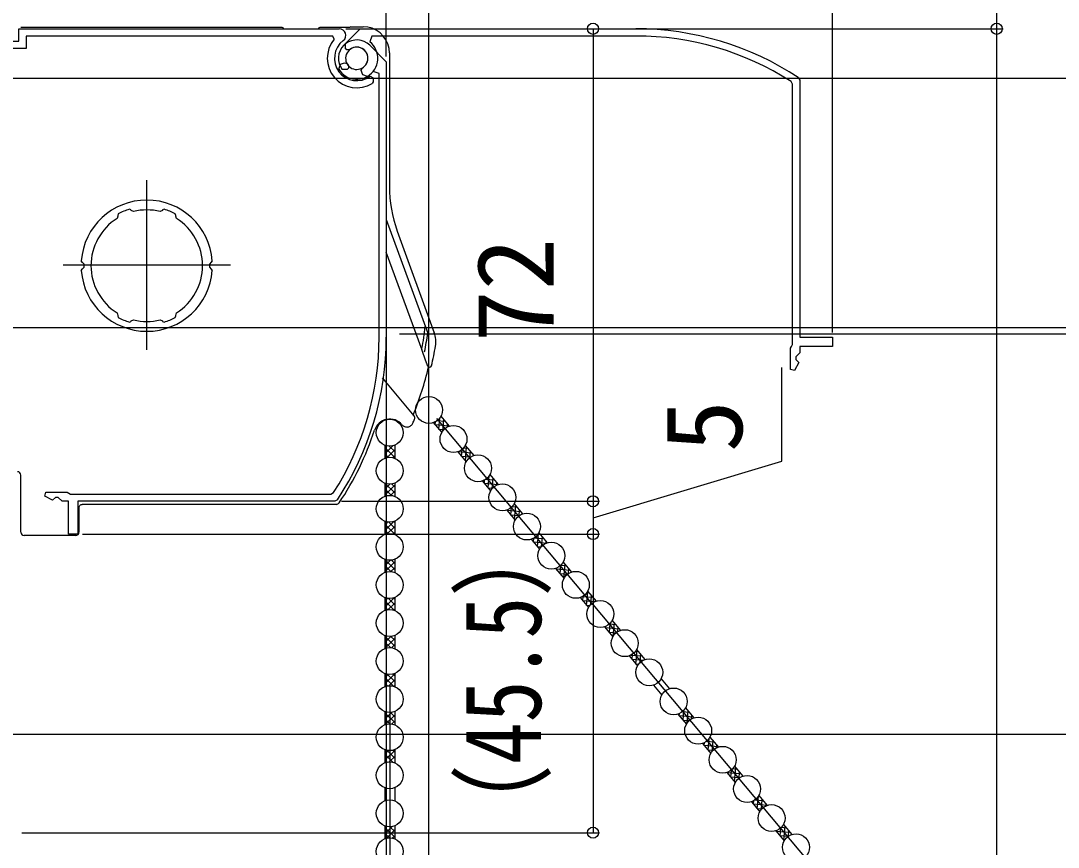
# Model space of a CAD drawing. Units: millimetres, scale not verified. Extents: x -700 to 700, y -1043 to 1036.
# Drawn here: x -392.7 to -234.6, y 565.3 to 691.2 of the extents above; entities that cross this region are included whole.
import ezdxf
from ezdxf.enums import TextEntityAlignment as Align

# ---------------------------------------------------------------- set-up
doc = ezdxf.new("R2010")
doc.units = ezdxf.units.MM
doc.header["$LTSCALE"] = 6
for name, color, linetype in [('0-2_YKK_11', 7, 'Continuous'), ('0-3_YKK_11E', 7, 'Continuous'), ('0-4_YKK_12', 2, 'Continuous'), ('0-5_YKK_13', 4, 'Continuous'), ('0-7_YKK_D', 6, 'Continuous'), ('0-9_YSS_K', 3, 'Continuous')]:
    doc.layers.add(name, color=color, linetype=linetype)
doc.styles.add('ＭＳ ゴシック', font='')
doc.styles.get('ＭＳ ゴシック').set_extended_font_data('MS Gothic')

msp = doc.modelspace()

# ---------------------------------------------------------------- linework, layer by layer
at = {"layer": '0-2_YKK_11'}
for p, q in [((-339.52, 687.476), (-337, 684.956)), ((-337, 684.956), (-337, 642.996)), ((-363.526, 654.61), (-363.715, 654.396)), ((-363.715, 654.396), (-363.905, 654.19)), ((-371.466, 645.643), (-371.118, 645.469))]:
    msp.add_line(p, q, dxfattribs=at)
for points in [[(-408.126, 628.367), (-408.9, 627.949), (-408.9, 623.296), (-410, 623.296), (-410, 673.796), (-406.455, 673.796), (-405.3, 675.796), (-405.3, 687.196), (-407.419, 687.196), (-407.9, 681.696), (-408.7, 681.696), (-408.7, 688.096), (-393, 688.096), (-393, 689.996), (-344.167, 689.996)], [(-344.936, 688.402), (-345.165, 688.896), (-391.9, 688.896), (-391.9, 686.996), (-398.402, 686.996)], [(-342.624, 686.772), (-343.015, 686.767), (-343.22, 686.939), (-343.202, 687.719)], [(-344.252, 683.864), (-343.993, 684.589), (-343.358, 684.82), (-342.992, 684.682)], [(-338.1, 642.996), (-338.1, 683.198), (-338.992, 683.509)], [(-339.478, 682.762), (-339, 682.521), (-339, 681.918), (-339.143, 681.663)], [(-375.534, 662.149), (-375.882, 662.323), (-375.908, 662.384), (-376.151, 662.497)], [(-370.849, 662.497), (-371.092, 662.384), (-371.118, 662.323), (-371.466, 662.149)], [(-377.845, 661.777), (-377.933, 661.524), (-377.907, 661.464), (-378.024, 661.092)], [(-368.976, 661.092), (-369.093, 661.464), (-369.067, 661.524), (-369.155, 661.777)], [(-383.096, 654.19), (-383.285, 654.396), (-383.475, 654.61)], [(-383.475, 653.182), (-383.285, 653.396), (-383.096, 653.602)], [(-363.905, 653.602), (-363.715, 653.396), (-363.526, 653.182)], [(-378.024, 646.7), (-377.907, 646.329), (-377.933, 646.268), (-377.845, 646.015)], [(-369.155, 646.015), (-369.067, 646.268), (-369.093, 646.329), (-368.976, 646.7)], [(-376.151, 645.295), (-375.908, 645.408), (-375.882, 645.469), (-375.534, 645.643)], [(-371.118, 645.469), (-371.092, 645.408), (-370.849, 645.295)], [(-344.434, 618.221), (-344.852, 617.996), (-384, 617.996), (-384, 612.996), (-385.4, 612.996), (-385.4, 617.996), (-386.4, 617.996), (-387, 618.596), (-387.4, 618.596), (-387.845, 618.151), (-389.053, 618.781), (-388.902, 619.396), (-385.65, 619.396), (-385.39, 619.246), (-385.13, 619.096), (-345.449, 619.096), (-345.028, 619.326)]]:
    msp.add_lwpolyline(points, dxfattribs=at)
for centre, radius, start, end in [((-344.167, 688.996), 1, 307.30177, 90), ((-341.5, 685.496), 4.5, 139.77181, 301.58815), ((-341.5, 685.496), 3.4, 127.30179, 306.48374), ((-341.5, 685.496), 2.8, 44.99999, 127.44415), ((-341.5, 685.496), 1.7, 208.62695, 131.37309), ((-341.5, 685.496), 3.2, 210.67194, 321.60832), ((-373.5, 653.896), 10, 4.09604, 175.90396), ((-373.5, 653.896), 9, 107.12992, 118.87005), ((-373.5, 653.896), 8.5, 76.15413, 103.84587), ((-373.5, 653.896), 9, 61.12994, 72.87007), ((-373.5, 653.896), 8.5, 122.15412, 237.84588), ((-373.5, 653.896), 8.5, 302.15412, 57.84588), ((-373.5, 653.896), 10, 184.09604, 355.90396), ((-373.5, 653.896), 9.6, 178.24271, 181.75729), ((-373.5, 653.896), 9.6, 358.24271, 1.75729), ((-373.5, 653.896), 9, 241.12995, 252.87008), ((-373.5, 653.896), 8.5, 256.15413, 283.84587), ((-373.5, 653.896), 9, 287.12993, 298.87006), ((-382, 642.996), 43.9, 327.37281, 0), ((-382, 642.996), 45, 326.59444, 360)]:
    msp.add_arc(centre, radius, start, end, dxfattribs=at)
at = {"layer": '0-3_YKK_11E'}
for p, q in [((-343.48, 687.476), (-340.96, 689.996)), ((-340.96, 689.996), (-299, 689.996))]:
    msp.add_line(p, q, dxfattribs=at)
for points in [[(-299, 688.896), (-339.202, 688.896), (-339.513, 688.004)], [(-342.776, 684.372), (-342.771, 683.981), (-342.943, 683.776), (-343.723, 683.794)], [(-339.868, 682.744), (-340.593, 683.003), (-340.824, 683.638), (-340.686, 684.004)], [(-274.225, 682.562), (-274, 682.144), (-274, 642.996), (-269, 642.996), (-269, 641.596), (-274, 641.596), (-274, 640.596), (-274.6, 639.996), (-274.6, 639.596), (-274.155, 639.151), (-274.785, 637.943), (-275.4, 638.094), (-275.4, 641.346), (-275.25, 641.606), (-275.1, 641.866), (-275.1, 681.547), (-275.33, 681.968)]]:
    msp.add_lwpolyline(points, dxfattribs=at)
for centre, radius, start, end in [((-299, 644.996), 45, 56.59444, 90), ((-341.5, 685.496), 3.2, 300.67194, 51.60832), ((-299, 644.996), 43.9, 57.37281, 90), ((-341.5, 685.496), 2.8, 134.99999, 217.44415), ((-341.5, 685.496), 1.7, 298.62695, 221.37309)]:
    msp.add_arc(centre, radius, start, end, dxfattribs=at)
at = {"layer": '0-4_YKK_12'}
for p, q in [((-373.5, 641.059), (-373.5, 666.933)), ((-360.763, 653.996), (-386.237, 653.996))]:
    msp.add_line(p, q, dxfattribs=at)
at = {"layer": '0-5_YKK_13'}
for p, q in [((-353, 690.196), (-392.7, 690.196)), ((-342.6, 690.196), (-347, 690.196)), ((-342.387, 690.318), (-342.6, 690.196)), ((-342.386, 690.318), (-340.525, 690.318)), ((-336.527, 686.322), (-336.527, 666.001)), ((-337, 660.934), (-330.689, 643.595)), ((-335.322, 659.17), (-329.686, 643.683)), ((-331.553, 640.999), (-337, 655.963)), ((-330.809, 638.953), (-331.439, 640.684)), ((-337.654, 636.812), (-332.784, 631.008)), ((-332.887, 631.131), (-332.855, 631.216)), ((-328.719, 630.892), (-328.646, 630.885)), ((-328.692, 630.94), (-327.416, 629.42)), ((-329.841, 629.976), (-328.565, 628.456)), ((-329.605, 629.694), (-327.492, 629.51)), ((-329.569, 629.652), (-329.529, 630.11)), ((-329.236, 630.3), (-328.069, 630.197)), ((-328.992, 628.964), (-328.839, 630.707)), ((-328.373, 628.746), (-328.23, 630.389)), ((-327.687, 629.307), (-327.652, 629.701)), ((-329.028, 629.007), (-328.205, 628.935)), ((-337.226, 626.538), (-337.226, 624.554)), ((-337.226, 625.217), (-335.989, 626.455)), ((-337.226, 626.115), (-336.901, 626.441)), ((-337.226, 626.171), (-335.726, 624.671)), ((-336.555, 626.398), (-335.726, 625.569)), ((-335.778, 626.519), (-335.726, 626.467)), ((-335.726, 626.538), (-335.726, 624.554)), ((-325.224, 626.124), (-324.605, 626.07)), ((-324.964, 626.497), (-323.688, 624.977)), ((-324.951, 624.148), (-324.766, 626.262)), ((-337.226, 625.273), (-336.643, 624.689)), ((-336.892, 624.653), (-335.726, 625.819)), ((-336.006, 624.641), (-335.726, 624.921)), ((-326.113, 625.533), (-324.837, 624.012)), ((-326.106, 625.524), (-326.105, 625.535)), ((-326.041, 625.558), (-324.028, 625.382)), ((-325.564, 624.879), (-324.148, 624.755)), ((-325.528, 624.836), (-325.434, 625.917)), ((-324.268, 624.672), (-324.189, 625.574)), ((-324.987, 624.191), (-324.742, 624.17)), ((-392.7, 613.296), (-392.7, 621.996)), ((-321.843, 621.366), (-320.565, 621.254)), ((-321.488, 620.021), (-321.323, 621.908)), ((-321.292, 621.956), (-321.142, 621.942)), ((-321.235, 622.054), (-319.96, 620.534)), ((-320.858, 619.932), (-320.726, 621.446)), ((-337.226, 620.738), (-337.226, 618.754)), ((-337.226, 620.727), (-337.219, 620.735)), ((-337.226, 619.829), (-336.46, 620.596)), ((-337.226, 618.931), (-335.726, 620.431)), ((-337.226, 619.885), (-336.222, 618.88)), ((-337.155, 620.712), (-335.726, 619.283)), ((-336.165, 620.62), (-335.726, 620.181)), ((-335.726, 620.738), (-335.726, 618.754)), ((-322.384, 621.089), (-321.109, 619.569)), ((-322.101, 620.751), (-319.988, 620.567)), ((-322.065, 620.709), (-322.017, 621.254)), ((-321.524, 620.063), (-320.796, 620)), ((-320.175, 620.447), (-320.148, 620.758)), ((-337.226, 618.987), (-337.053, 618.813)), ((-336.367, 618.893), (-335.726, 619.533)), ((-383.827, 617.024), (-383.827, 613.296)), ((-344.598, 617.523), (-383.328, 617.523)), ((-318.656, 616.646), (-317.381, 615.126)), ((-318.637, 616.624), (-316.524, 616.439)), ((-318.601, 616.581), (-318.594, 616.668)), ((-318.024, 615.893), (-317.92, 617.081)), ((-317.812, 617.189), (-317.101, 617.127)), ((-317.507, 617.611), (-316.232, 616.091)), ((-317.447, 615.205), (-317.262, 617.318)), ((-316.755, 615.827), (-316.685, 616.631)), ((-337.226, 614.938), (-337.226, 612.954)), ((-335.726, 614.938), (-335.726, 612.954)), ((-318.06, 615.936), (-316.761, 615.822)), ((-317.483, 615.248), (-317.318, 615.234)), ((-337.226, 613.543), (-335.887, 614.883)), ((-337.226, 614.441), (-336.839, 614.828)), ((-337.226, 614.497), (-335.726, 612.997)), ((-337.226, 613.599), (-336.71, 613.083)), ((-336.801, 613.07), (-335.726, 614.145)), ((-336.634, 614.802), (-335.726, 613.895)), ((-335.833, 614.9), (-335.726, 614.793)), ((-386.179, 612.796), (-392.2, 612.796)), ((-386.096, 612.796), (-386.179, 612.796)), ((-384.327, 612.796), (-386.096, 612.796)), ((-335.947, 613.026), (-335.726, 613.247)), ((-314.928, 612.203), (-313.653, 610.683)), ((-314.597, 611.808), (-312.554, 611.63)), ((-314.561, 611.766), (-314.505, 612.401)), ((-314.455, 612.433), (-313.061, 612.311)), ((-313.984, 611.078), (-313.805, 613.122)), ((-313.868, 613.019), (-313.638, 612.999)), ((-313.779, 613.168), (-312.504, 611.647)), ((-313.343, 611.11), (-313.221, 612.503)), ((-312.664, 611.586), (-312.644, 611.815)), ((-314.019, 611.12), (-313.385, 611.065)), ((-337.226, 609.138), (-337.226, 607.154)), ((-337.226, 609.053), (-337.164, 609.115)), ((-337.226, 609.109), (-335.726, 607.609)), ((-337.226, 608.155), (-336.383, 608.998)), ((-337.226, 607.257), (-335.726, 608.757)), ((-336.231, 609.011), (-335.726, 608.507)), ((-335.726, 609.138), (-335.726, 607.154)), ((-310.051, 608.724), (-308.775, 607.204)), ((-337.226, 608.211), (-336.305, 607.289)), ((-337.226, 607.313), (-337.11, 607.196)), ((-336.297, 607.288), (-335.726, 607.859)), ((-311.2, 607.76), (-309.924, 606.24)), ((-311.133, 607.681), (-309.02, 607.496)), ((-311.097, 607.638), (-311.083, 607.804)), ((-310.52, 606.95), (-310.406, 608.25)), ((-310.402, 608.254), (-309.597, 608.184)), ((-309.943, 606.262), (-309.758, 608.375)), ((-309.243, 606.978), (-309.181, 607.687)), ((-310.556, 606.993), (-309.369, 606.889)), ((-309.979, 606.305), (-309.892, 606.297)), ((-306.479, 602.135), (-306.295, 604.248)), ((-306.445, 604.084), (-306.134, 604.056)), ((-306.323, 604.281), (-305.047, 602.761)), ((-337.226, 603.338), (-337.226, 601.354)), ((-337.226, 601.869), (-335.776, 603.32)), ((-337.226, 602.767), (-336.775, 603.218)), ((-337.226, 602.823), (-335.777, 601.373)), ((-336.716, 603.21), (-335.726, 602.221)), ((-336.715, 601.482), (-335.726, 602.471)), ((-335.89, 603.282), (-335.726, 603.119)), ((-335.726, 603.338), (-335.726, 601.354)), ((-307.472, 603.317), (-306.196, 601.797)), ((-307.093, 602.865), (-305.207, 602.7)), ((-307.072, 603.501), (-305.557, 603.368)), ((-307.057, 602.823), (-306.993, 603.551)), ((-305.829, 602.283), (-305.717, 603.56)), ((-305.153, 602.723), (-305.14, 602.872)), ((-337.226, 601.925), (-336.776, 601.474)), ((-335.889, 601.41), (-335.726, 601.573)), ((-306.515, 602.177), (-305.971, 602.13)), ((-303.016, 598.007), (-302.892, 599.424)), ((-302.996, 599.32), (-302.093, 599.241)), ((-302.595, 599.838), (-301.319, 598.318)), ((-302.43, 597.422), (-302.254, 599.432)), ((-303.744, 598.874), (-302.468, 597.354)), ((-303.629, 598.738), (-301.516, 598.553)), ((-303.593, 598.695), (-303.572, 598.941)), ((-303.052, 598.05), (-301.973, 597.955)), ((-301.731, 598.127), (-301.677, 598.744)), ((-337.226, 597.538), (-337.226, 595.554)), ((-337.226, 597.379), (-337.109, 597.496)), ((-337.226, 597.434), (-335.726, 595.934)), ((-337.226, 596.481), (-336.304, 597.403)), ((-337.226, 595.583), (-335.726, 597.083)), ((-337.226, 596.536), (-336.384, 595.694)), ((-336.298, 597.404), (-335.726, 596.832)), ((-336.23, 595.681), (-335.726, 596.184)), ((-335.726, 597.538), (-335.726, 595.554)), ((-302.475, 597.362), (-302.464, 597.361)), ((-337.226, 595.638), (-337.165, 595.577)), ((-300.015, 594.431), (-298.74, 592.911)), ((-299.697, 594.569), (-298.052, 594.425)), ((-299.553, 593.879), (-299.48, 594.703)), ((-299.025, 595.148), (-298.63, 595.113)), ((-298.975, 593.192), (-298.79, 595.305)), ((-298.866, 595.395), (-297.591, 593.875)), ((-298.315, 593.451), (-298.213, 594.617)), ((-299.588, 593.922), (-297.847, 593.77)), ((-299.011, 593.234), (-298.554, 593.194)), ((-297.642, 593.857), (-297.636, 593.929)), ((-337.226, 591.738), (-337.226, 589.754)), ((-337.226, 590.194), (-335.726, 591.694)), ((-337.226, 591.092), (-336.71, 591.609)), ((-336.802, 591.622), (-335.726, 590.546)), ((-335.948, 591.665), (-335.726, 591.444)), ((-335.726, 591.738), (-335.726, 589.754)), ((-337.226, 591.148), (-335.888, 589.81)), ((-337.226, 590.25), (-336.84, 589.864)), ((-336.633, 589.89), (-335.726, 590.796)), ((-335.832, 589.792), (-335.726, 589.898)), ((-296.287, 589.988), (-295.012, 588.468)), ((-295.138, 590.952), (-293.863, 589.432)), ((-291.41, 586.509), (-290.135, 584.989)), ((-337.226, 585.938), (-337.226, 583.954)), ((-337.226, 585.704), (-337.052, 585.879)), ((-337.226, 584.806), (-336.221, 585.812)), ((-337.226, 585.76), (-335.726, 584.26)), ((-337.154, 583.981), (-335.726, 585.408)), ((-336.367, 585.799), (-335.726, 585.158)), ((-335.726, 585.938), (-335.726, 583.954)), ((-292.559, 585.545), (-291.284, 584.025)), ((-292.397, 585.352), (-290.284, 585.167)), ((-292.361, 585.309), (-292.332, 585.636)), ((-291.865, 585.942), (-290.861, 585.855)), ((-291.784, 584.621), (-291.649, 586.161)), ((-291.184, 584.189), (-291.022, 586.046)), ((-290.49, 584.831), (-290.444, 585.358)), ((-337.226, 584.862), (-336.46, 584.096)), ((-337.226, 583.964), (-337.219, 583.957)), ((-336.164, 584.072), (-335.726, 584.51)), ((-291.82, 584.664), (-290.844, 584.578)), ((-287.982, 580.09), (-287.829, 581.834)), ((-287.709, 582.018), (-287.636, 582.012)), ((-287.682, 582.066), (-286.406, 580.546)), ((-288.831, 581.102), (-287.555, 579.582)), ((-288.595, 580.821), (-286.482, 580.636)), ((-288.559, 580.778), (-288.519, 581.236)), ((-288.226, 581.426), (-287.059, 581.324)), ((-287.364, 579.873), (-287.22, 581.515)), ((-286.677, 580.433), (-286.643, 580.828)), ((-337.226, 580.138), (-337.226, 578.154)), ((-337.226, 578.52), (-335.726, 580.02)), ((-337.226, 579.418), (-336.642, 580.003)), ((-337.226, 579.474), (-335.99, 578.238)), ((-336.893, 580.039), (-335.726, 578.872)), ((-336.554, 578.295), (-335.726, 579.122)), ((-336.007, 580.051), (-335.726, 579.77)), ((-335.726, 580.138), (-335.726, 578.154)), ((-288.018, 580.133), (-287.195, 580.061)), ((-337.226, 578.576), (-336.902, 578.251)), ((-335.777, 578.173), (-335.726, 578.224)), ((-284.518, 575.963), (-284.424, 577.043)), ((-284.214, 577.25), (-283.596, 577.196)), ((-283.954, 577.623), (-282.678, 576.103)), ((-283.941, 575.275), (-283.756, 577.388)), ((-285.103, 576.659), (-283.827, 575.139)), ((-285.096, 576.651), (-285.095, 576.662)), ((-285.031, 576.684), (-283.018, 576.508)), ((-284.554, 576.005), (-283.139, 575.881)), ((-283.258, 575.798), (-283.179, 576.7)), ((-337.226, 574.338), (-337.226, 572.354)), ((-335.726, 574.338), (-335.726, 572.354)), ((-283.977, 575.317), (-283.732, 575.296)), ((-281.055, 571.835), (-281.007, 572.381)), ((-280.833, 572.493), (-279.555, 572.381)), ((-280.478, 571.147), (-280.313, 573.034)), ((-280.282, 573.082), (-280.132, 573.069)), ((-280.225, 573.18), (-278.95, 571.66)), ((-279.848, 571.058), (-279.716, 572.572)), ((-281.375, 572.216), (-280.099, 570.696)), ((-281.091, 571.878), (-278.978, 571.693)), ((-280.514, 571.19), (-279.786, 571.126)), ((-279.166, 571.574), (-279.138, 571.884)), ((-337.226, 568.538), (-337.226, 566.554)), ((-337.226, 568.23), (-336.994, 568.462)), ((-337.226, 567.332), (-336.133, 568.425)), ((-337.226, 568.286), (-335.726, 566.786)), ((-337.045, 566.616), (-335.726, 567.934)), ((-336.439, 568.396), (-335.726, 567.684)), ((-335.726, 568.538), (-335.726, 566.554)), ((-277.646, 567.773), (-276.371, 566.253)), ((-277.627, 567.75), (-275.514, 567.565)), ((-277.592, 567.707), (-277.584, 567.795)), ((-277.014, 567.02), (-276.91, 568.208)), ((-276.802, 568.315), (-276.091, 568.253)), ((-276.497, 568.737), (-275.222, 567.217)), ((-276.437, 566.332), (-276.252, 568.445)), ((-275.745, 566.953), (-275.675, 567.757)), ((-337.226, 567.388), (-336.534, 566.695)), ((-336.101, 566.661), (-335.726, 567.036)), ((-277.05, 567.062), (-275.751, 566.949)), ((-276.473, 566.374), (-276.308, 566.36))]:
    msp.add_line(p, q, dxfattribs=at)
for points in [[(-336.527, 686.322), (-336.588, 687.016), (-336.768, 687.689), (-337.063, 688.321), (-337.462, 688.891), (-337.955, 689.384), (-338.526, 689.783), (-339.158, 690.077), (-339.831, 690.257), (-340.525, 690.318)], [(-331.439, 640.684), (-331.456, 640.732), (-331.473, 640.779), (-331.49, 640.826), (-331.507, 640.872), (-331.524, 640.917), (-331.539, 640.96), (-331.553, 640.999), (-331.572, 641.064), (-331.582, 641.129), (-331.583, 641.194), (-331.576, 641.257)], [(-330.683, 638.607), (-330.685, 638.614), (-330.692, 638.633), (-330.702, 638.66), (-330.713, 638.691), (-330.726, 638.725), (-330.739, 638.761), (-330.753, 638.799), (-330.766, 638.837), (-330.78, 638.875), (-330.795, 638.914), (-330.809, 638.953)], [(-334.626, 629.666), (-334.538, 629.575), (-334.439, 629.495), (-334.331, 629.429), (-334.215, 629.377), (-334.093, 629.34), (-333.967, 629.318), (-333.84, 629.313), (-333.713, 629.324), (-333.589, 629.352), (-333.469, 629.395), (-333.355, 629.452), (-333.25, 629.524), (-333.155, 629.609), (-333.071, 629.704), (-333.001, 629.81), (-332.944, 629.923)], [(-383.827, 617.024), (-383.819, 617.111), (-383.797, 617.195), (-383.76, 617.274), (-383.71, 617.345), (-383.649, 617.406), (-383.578, 617.456), (-383.499, 617.493), (-383.415, 617.515), (-383.328, 617.523)]]:
    msp.add_lwpolyline(points, dxfattribs=at)
for centre in [(-330.493, 631.919), (-336.476, 628.446), (-326.764, 627.476), (-336.476, 622.646), (-323.036, 623.033), (-319.308, 618.59), (-336.476, 616.846), (-315.58, 614.147), (-336.476, 611.046), (-311.852, 609.704), (-336.476, 605.246), (-308.124, 605.261), (-304.395, 600.818), (-336.476, 599.446), (-300.667, 596.375), (-336.476, 593.646), (-296.939, 591.932), (-336.476, 587.846), (-293.211, 587.489), (-289.483, 583.046), (-336.476, 582.046), (-285.755, 578.602), (-336.476, 576.246), (-282.026, 574.159), (-336.476, 570.446), (-278.298, 569.716), (-336.476, 564.646), (-274.57, 565.273)]:
    msp.add_circle(centre, 2.05, dxfattribs=at)
for centre, radius, start, end in [((-353, 689.696), 0.5, 36.8699, 90), ((-347, 689.696), 0.5, 90, 143.1301), ((-316.555, 666.001), 19.971, 179.99979, 200.00021), ((-382, 650.696), 51.3, 349.40283, 353.19526), ((-382, 650.696), 51.8, 348.97096, 352.12052), ((-333.44, 642.316), 3.995, 350.2087, 20.00061), ((-382, 650.696), 53.273, 346.92213, 350.20931), ((-382, 650.696), 52.865, 338.37758, 346.61931), ((-330.401, 638.71), 0.3, 200, 346.92213), ((-333.167, 630.687), 0.5, 337.71834, 40), ((-336.476, 628.096), 2.427, 40.31723, 161.87659), ((-382, 650.696), 53.273, 337.04979, 337.71834), ((-382, 642.996), 45.473, 326.26932, 341.87659), ((-393.2, 621.996), 0.5, 0, 90), ((-344.598, 618.023), 0.5, 270, 326.26932), ((-392.2, 613.296), 0.5, 180, 270), ((-384.327, 613.296), 0.5, 270, 0)]:
    msp.add_arc(centre, radius, start, end, dxfattribs=at)
at = {"layer": '0-7_YKK_D'}
for p, q in [((-269, 643.696), (-269, 761.496)), ((-337, 685.749), (-337, 728.496)), ((-244, 689.996), (-244, 695.996)), ((-343.167, 689.996), (-304.5, 689.996)), ((-343.143, 689.996), (-243, 689.996)), ((-343, 689.996), (-243, 689.996)), ((-305.5, 689.996), (-305.5, 617.996)), ((-244, 312.498), (-244, 689.996)), ((-408.9, 682.496), (-193, 682.496)), ((-408.9, 682.496), (-168, 682.496)), ((-408.9, 682.496), (-168, 682.496)), ((-410.5, 644.496), (-218, 644.496)), ((-409.5, 644.496), (-193, 644.496)), ((-409.5, 644.496), (-193, 644.496)), ((-337, 643.511), (-337, 540.516)), ((-334.987, 643.496), (-118, 643.496)), ((-305.539, 602.272), (-329.322, 630.616)), ((-343.852, 617.996), (-304.5, 617.996)), ((-343.852, 617.996), (-304.5, 617.996)), ((-305.5, 617.996), (-305.5, 612.996)), ((-383.3, 612.996), (-304.5, 612.996)), ((-383.3, 612.996), (-304.5, 612.996)), ((-305.5, 612.996), (-305.5, 567.496)), ((-305.539, 602.272), (-270.687, 560.737)), ((-336.476, 589.696), (-336.476, 536.791)), ((-424, 582.495), (-193, 582.495)), ((-392.531, 567.496), (-304.5, 567.496))]:
    msp.add_line(p, q, dxfattribs=at)
msp.add_lwpolyline([(-305.5, 615.496), (-276.75, 624.121), (-276.75, 638.394)], dxfattribs=at)
for centre in [(-305.5, 689.996), (-244, 689.996), (-244, 689.996), (-305.5, 617.996), (-305.5, 617.996), (-305.5, 612.996), (-305.5, 612.996), (-305.5, 567.496)]:
    msp.add_circle(centre, 0.85, dxfattribs=at)
at = {"layer": '0-9_YSS_K'}
msp.add_line((-330.5, 497.996), (-330.5, 695.996), dxfattribs=at)

# ---------------------------------------------------------------- texts
at = {"layer": '0-7_YKK_D', "style": 'ＭＳ ゴシック'}
for s, p in [('72', (-308, 642.178)), ('5', (-279.25, 625.439))]:
    msp.add_text(s, height=11.73, rotation=90, dxfattribs=at).set_placement(p, align=Align.BOTTOM_LEFT)
at = {"layer": '0-7_YKK_D', "style": 'ＭＳ ゴシック', "width": 0.8}
msp.add_text('（45.5）', height=11.73, rotation=90, dxfattribs=at).set_placement((-309.909, 565.119), align=Align.BOTTOM_LEFT)

doc.saveas('drawing.dxf')
